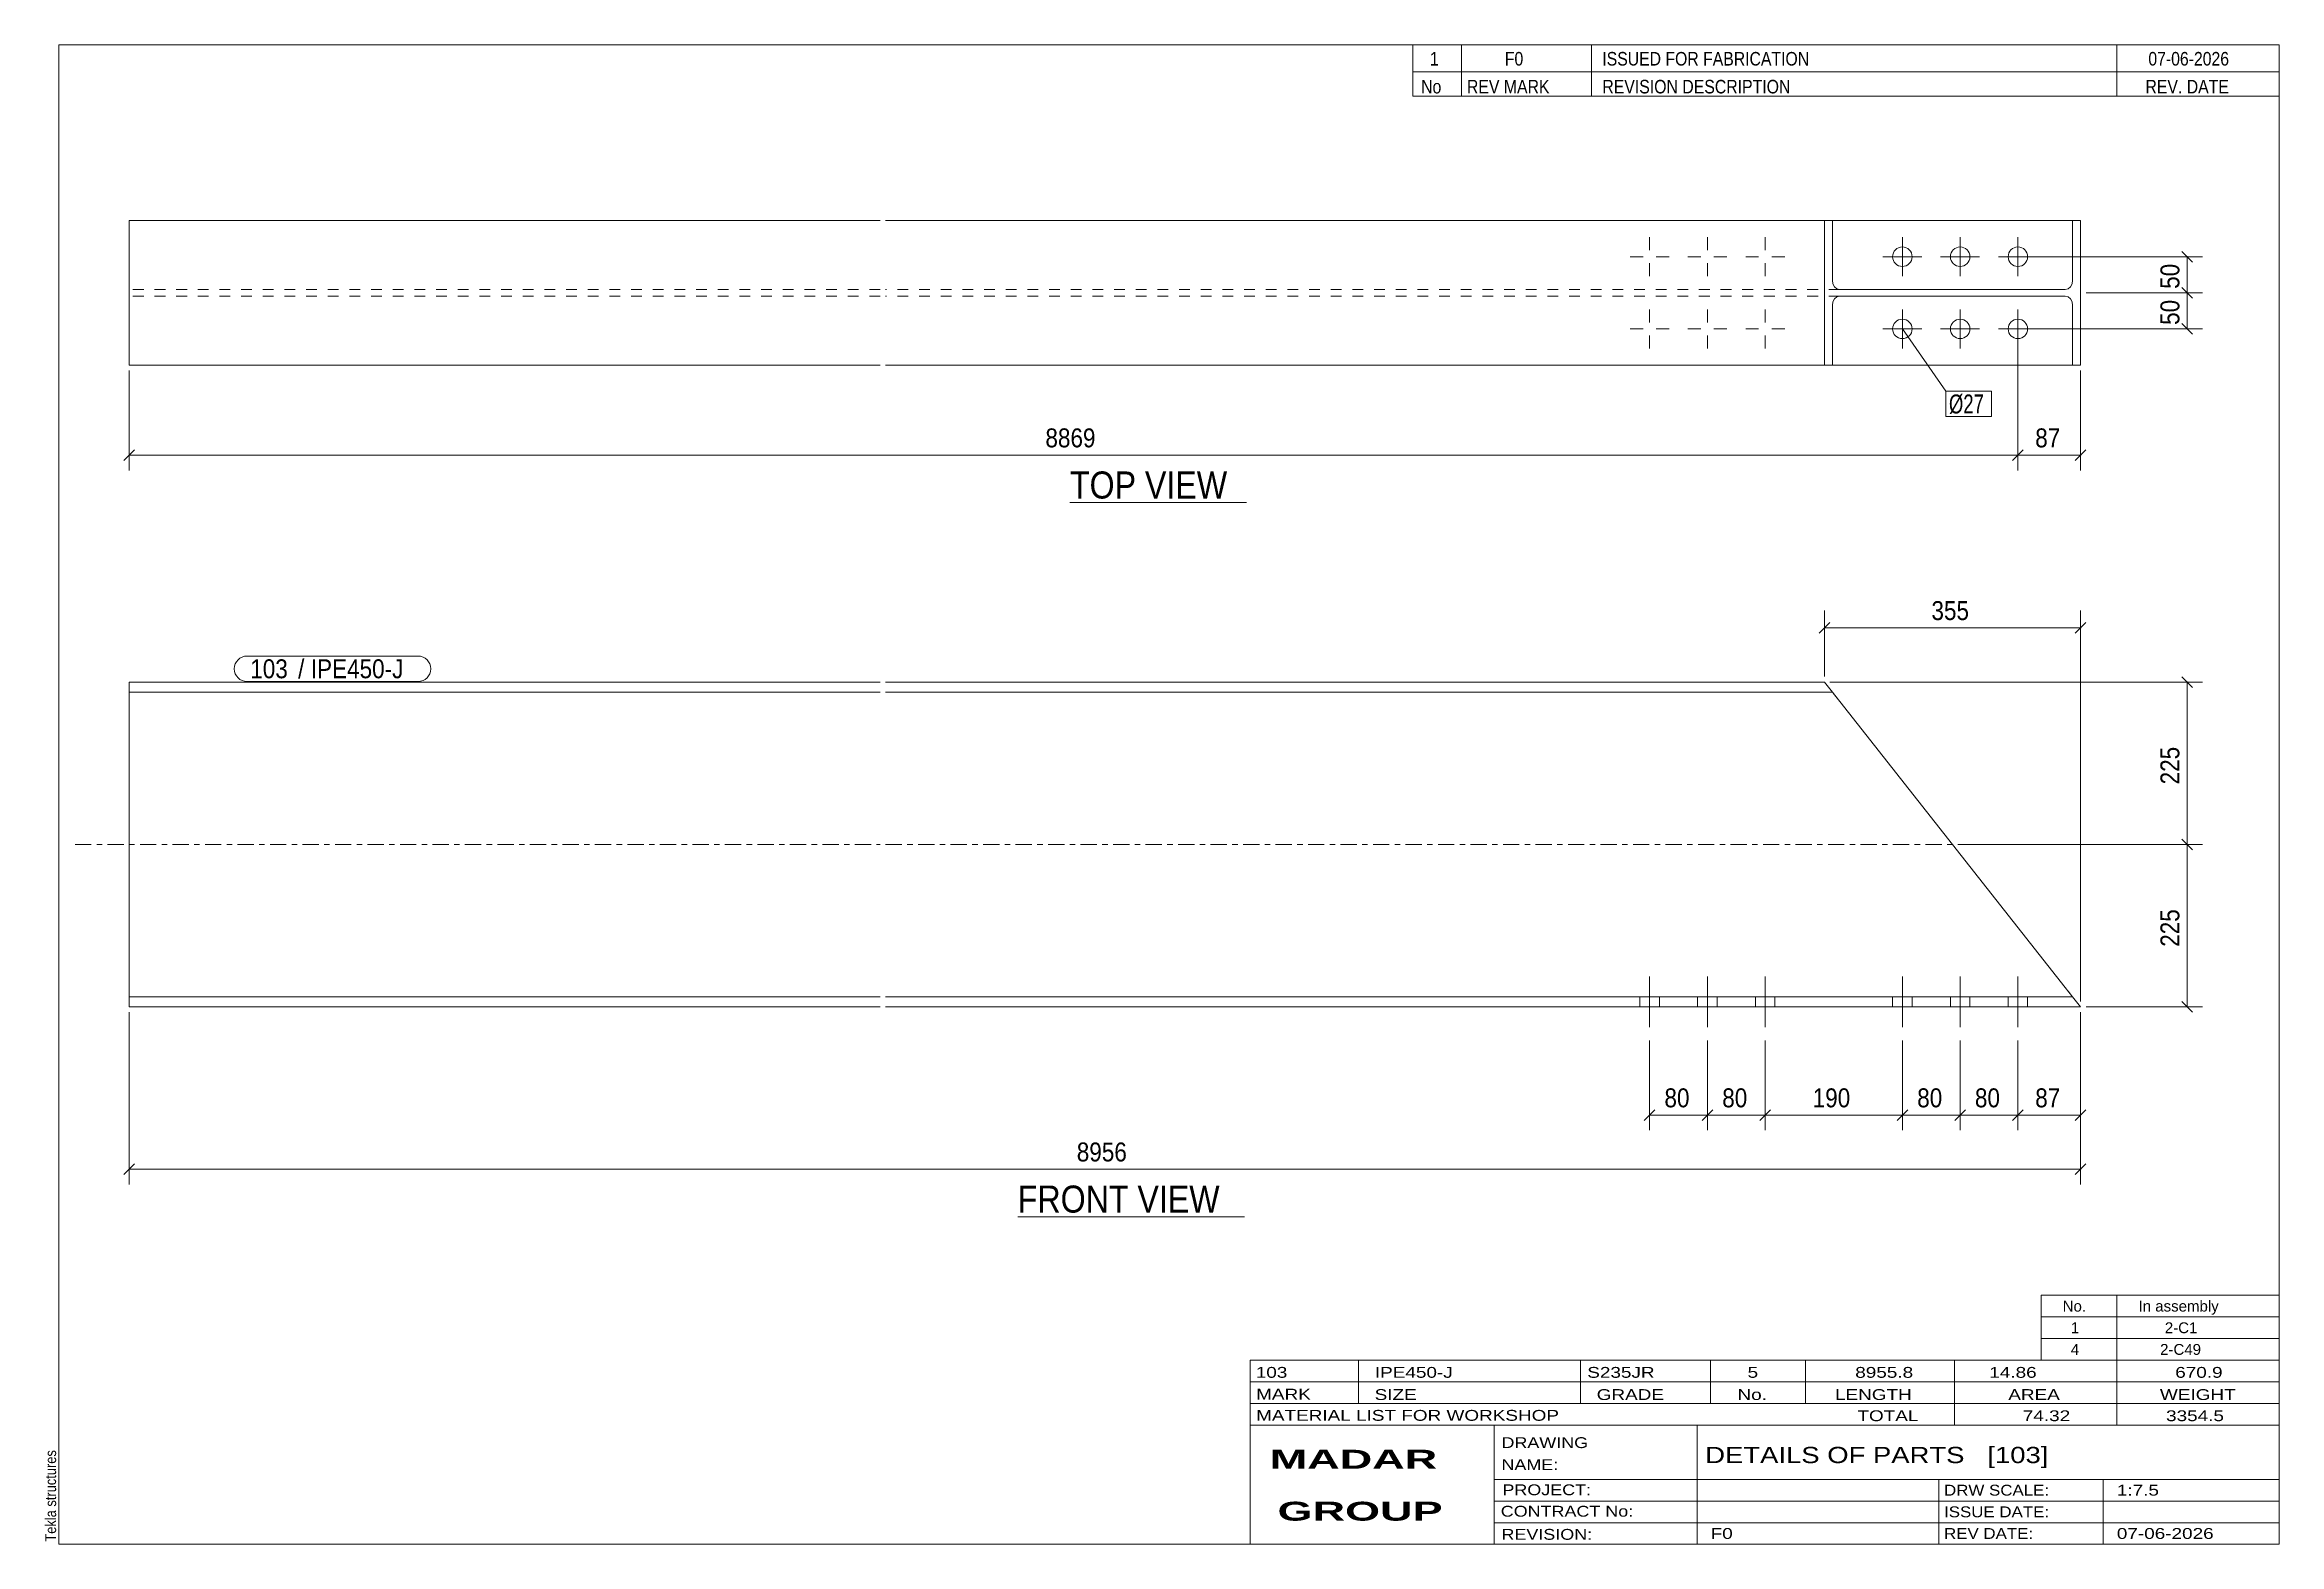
# Model space of a CAD drawing. Header units: millimetres. Extents: x 2 to 415, y 5 to 282.
import ezdxf

# ---------------------------------------------------------------- set-up
doc = ezdxf.new("R2010")
doc.units = ezdxf.units.MM
for name, pattern in [('XKITLINE00', [0]), ('XKITLINE02', [4, 2, -2]), ('XKITLINE03', [6, 3, -1, 1, -1])]:
    doc.linetypes.add(name, pattern=pattern)
for name, color, linetype, lineweight in [('Bolt', 3, 'Continuous', 0), ('BoltMark', 7, 'Continuous', 0), ('Dimensions', 7, 'Continuous', 0), ('DrawingSheet', 5, 'Continuous', 0), ('OtherObjectType', 7, 'Continuous', 0), ('Part', 2, 'Continuous', 0), ('PartMark', 7, 'Continuous', 0)]:
    doc.layers.add(name, color=color, linetype=linetype, lineweight=lineweight)
doc.styles.add('ARIAL', font='ARIAL.TTF')
doc.styles.add('ARIAL_BOLD', font='ARIALBD.TTF')
doc.styles.add('ARIAL_NARROW', font='ARIALN.TTF')

# ---------------------------------------------------------------- blocks, each defined once
blk = doc.blocks.new('*A1')
at = {"layer": 'Bolt', "color": 3, "linetype": 'XKITLINE00', "lineweight": 0}
for p, q in [((298.73, 109.87), (298.73, 100.53)), ((298.73, 109.87), (298.73, 100.53)), ((309.4, 109.87), (309.4, 100.53)), ((309.4, 109.87), (309.4, 100.53)), ((320.07, 109.87), (320.07, 100.53)), ((320.07, 109.87), (320.07, 100.53)), ((345.4, 109.87), (345.4, 100.53)), ((345.4, 109.87), (345.4, 100.53)), ((356.07, 109.87), (356.07, 100.53)), ((356.07, 109.87), (356.07, 100.53)), ((366.73, 109.87), (366.73, 100.53)), ((366.73, 109.87), (366.73, 100.53)), ((296.93, 106.13), (296.93, 104.27)), ((296.93, 106.13), (296.93, 104.27)), ((300.53, 106.13), (300.53, 104.27)), ((300.53, 106.13), (300.53, 104.27)), ((307.6, 106.13), (307.6, 104.27)), ((307.6, 106.13), (307.6, 104.27)), ((311.2, 106.13), (311.2, 104.27)), ((311.2, 106.13), (311.2, 104.27)), ((318.27, 106.13), (318.27, 104.27)), ((318.27, 106.13), (318.27, 104.27)), ((321.87, 106.13), (321.87, 104.27)), ((321.87, 106.13), (321.87, 104.27)), ((343.6, 106.13), (343.6, 104.27)), ((343.6, 106.13), (343.6, 104.27)), ((347.2, 106.13), (347.2, 104.27)), ((347.2, 106.13), (347.2, 104.27)), ((354.27, 106.13), (354.27, 104.27)), ((354.27, 106.13), (354.27, 104.27)), ((357.87, 106.13), (357.87, 104.27)), ((357.87, 106.13), (357.87, 104.27)), ((364.93, 106.13), (364.93, 104.27)), ((364.93, 106.13), (364.93, 104.27)), ((368.53, 106.13), (368.53, 104.27)), ((368.53, 106.13), (368.53, 104.27))]:
    blk.add_line(p, q, dxfattribs=at)
blk = doc.blocks.new('*A2')
at = {"layer": 'Part', "color": 2, "linetype": 'XKITLINE00', "lineweight": 0}
for p, q in [((18, 104.27), (18, 164.27)), ((18, 164.27), (156.67, 164.27)), ((156.67, 162.4), (18, 162.4)), ((157.67, 164.27), (331.01, 164.27)), ((332.48, 162.4), (157.67, 162.4)), ((332.48, 162.4), (331.01, 164.27)), ((333.85, 160.67), (332.48, 162.4)), ((375.48, 107.87), (333.85, 160.67)), ((375.48, 107.87), (376.84, 106.13)), ((156.67, 106.13), (18, 106.13)), ((156.67, 104.27), (18, 104.27)), ((376.84, 106.13), (157.67, 106.13)), ((378.31, 104.27), (157.67, 104.27)), ((378.31, 104.27), (376.84, 106.13))]:
    blk.add_line(p, q, dxfattribs=at)
at = {"layer": 'Part', "color": 7, "linetype": 'XKITLINE02', "lineweight": 0}
for p, q in [((333.85, 160.67), (332.59, 162.27)), ((376.84, 106.13), (376, 107.2))]:
    blk.add_line(p, q, dxfattribs=at)
at = {"layer": 'Part', "color": 7, "linetype": 'XKITLINE03', "lineweight": 0}
for p, q in [((8, 134.27), (156.67, 134.27)), ((157.67, 134.27), (364.66, 134.27))]:
    blk.add_line(p, q, dxfattribs=at)
blk = doc.blocks.new('*A3')
at = {"layer": 'Bolt', "color": 3, "linetype": 'XKITLINE00', "lineweight": 0}
for p, q in [((298.73, 246.43), (298.73, 244.04)), ((309.4, 246.43), (309.4, 244.04)), ((320.07, 246.43), (320.07, 244.04)), ((345.4, 239.23), (345.4, 246.43)), ((356.07, 239.23), (356.07, 246.43)), ((366.73, 239.23), (366.73, 246.43)), ((295.13, 242.83), (297.53, 242.83)), ((298.73, 239.23), (298.73, 241.63)), ((302.33, 242.83), (299.94, 242.83)), ((305.8, 242.83), (308.2, 242.83)), ((309.4, 239.23), (309.4, 241.63)), ((313, 242.83), (310.6, 242.83)), ((316.47, 242.83), (318.86, 242.83)), ((320.07, 239.23), (320.07, 241.63)), ((323.67, 242.83), (321.27, 242.83)), ((341.8, 242.83), (349, 242.83)), ((352.47, 242.83), (359.67, 242.83)), ((363.13, 242.83), (370.33, 242.83)), ((298.73, 233.1), (298.73, 230.7)), ((309.4, 233.1), (309.4, 230.7)), ((320.07, 233.1), (320.07, 230.7)), ((345.4, 225.9), (345.4, 233.1)), ((356.07, 225.9), (356.07, 233.1)), ((366.73, 225.9), (366.73, 233.1)), ((295.13, 229.5), (297.53, 229.5)), ((298.73, 225.9), (298.73, 228.3)), ((302.33, 229.5), (299.94, 229.5)), ((305.8, 229.5), (308.2, 229.5)), ((309.4, 225.9), (309.4, 228.3)), ((313, 229.5), (310.6, 229.5)), ((316.47, 229.5), (318.86, 229.5)), ((320.07, 225.9), (320.07, 228.3)), ((323.67, 229.5), (321.27, 229.5)), ((341.8, 229.5), (349, 229.5)), ((352.47, 229.5), (359.67, 229.5)), ((363.13, 229.5), (370.33, 229.5))]:
    blk.add_line(p, q, dxfattribs=at)
for centre in [(345.4, 242.83), (356.07, 242.83), (366.73, 242.83), (345.4, 229.5), (356.07, 229.5), (366.73, 229.5)]:
    blk.add_circle(centre, 1.8, dxfattribs=at)
blk = doc.blocks.new('*A4')
at = {"layer": 'Part', "color": 2, "linetype": 'XKITLINE00', "lineweight": 0}
for p, q in [((18, 222.83), (18, 249.5)), ((18, 249.5), (156.67, 249.5)), ((157.67, 249.5), (378.31, 249.5)), ((331.01, 222.83), (331.01, 249.5)), ((332.48, 238.5), (332.48, 249.5)), ((376.84, 249.5), (376.84, 238.5)), ((378.31, 249.5), (378.31, 222.83)), ((332.59, 237.84), (332.48, 238.5)), ((332.88, 237.27), (332.59, 237.84)), ((333.33, 236.9), (332.88, 237.27)), ((332.88, 235.06), (333.33, 235.43)), ((333.85, 236.77), (333.33, 236.9)), ((333.33, 235.43), (333.85, 235.57)), ((375.48, 236.77), (333.85, 236.77)), ((375.48, 235.57), (333.85, 235.57)), ((376, 236.9), (375.48, 236.77)), ((375.48, 235.57), (376, 235.43)), ((376.44, 237.27), (376, 236.9)), ((376, 235.43), (376.44, 235.06)), ((376.74, 237.84), (376.44, 237.27)), ((376.84, 238.5), (376.74, 237.84)), ((332.48, 233.83), (332.59, 234.5)), ((332.48, 222.83), (332.48, 233.83)), ((332.59, 234.5), (332.88, 235.06)), ((376.44, 235.06), (376.74, 234.5)), ((376.74, 234.5), (376.84, 233.83)), ((376.84, 222.83), (376.84, 233.83)), ((156.67, 222.83), (18, 222.83)), ((378.31, 222.83), (157.67, 222.83))]:
    blk.add_line(p, q, dxfattribs=at)
at = {"layer": 'Part', "color": 7, "linetype": 'XKITLINE02', "lineweight": 0}
for p, q in [((156.67, 236.77), (18, 236.77)), ((156.67, 235.57), (18, 235.57)), ((333.85, 236.77), (157.67, 236.77)), ((333.85, 235.57), (157.67, 235.57))]:
    blk.add_line(p, q, dxfattribs=at)
blk = doc.blocks.new('*A5')
at = {"layer": 'DrawingSheet', "color": 5, "linetype": 'XKITLINE00', "lineweight": 0}
for p, q in [((415, 282), (5, 282)), ((5, 282), (5, 5)), ((415, 5), (415, 282)), ((5, 5), (415, 5))]:
    blk.add_line(p, q, dxfattribs=at)
at = {"layer": 'DrawingSheet', "color": 5, "style": 'ARIAL', "width": 0.85}
blk.add_text('Tekla structures', height=2, rotation=90, dxfattribs=at).set_placement((4.5, 5.5))
blk = doc.blocks.new('*A6')
at = {"layer": 'OtherObjectType', "color": 7, "linetype": 'XKITLINE00', "lineweight": 0}
for p, q in [((371, 51), (415, 51)), ((371, 47), (371, 51)), ((385, 47), (385, 51)), ((415, 47), (415, 51)), ((371, 47), (415, 47)), ((371, 43), (371, 47)), ((385, 43), (385, 47)), ((415, 43), (415, 47)), ((371, 43), (415, 43)), ((371, 39), (371, 43)), ((385, 39), (385, 43)), ((415, 39), (415, 43)), ((371, 39), (415, 39))]:
    blk.add_line(p, q, dxfattribs=at)
at = {"layer": 'OtherObjectType', "color": 7, "style": 'ARIAL_NARROW', "width": 1.211571}
for s, p in [('No.', (375, 48)), ('In assembly', (389, 48)), ('1', (376.5, 44)), ('2-C1', (393.86, 44)), ('4', (376.5, 40)), ('2-C49', (392.99, 40))]:
    blk.add_text(s, height=2, dxfattribs=at).set_placement(p)
blk = doc.blocks.new('*A7')
at = {"layer": 'OtherObjectType', "color": 7, "linetype": 'XKITLINE00', "lineweight": 0}
for p, q in [((255, 282), (415, 282)), ((415, 282), (255, 282)), ((255, 282), (255, 277)), ((264, 282), (264, 277)), ((288, 282), (288, 277)), ((385, 282), (385, 277)), ((415, 282), (415, 277)), ((255, 277), (415, 277)), ((255, 277), (255, 272.5)), ((255, 277), (415, 277)), ((264, 277), (264, 272.5)), ((288, 277), (288, 272.5)), ((385, 277), (385, 272.5)), ((415, 277), (415, 272.5)), ((415, 272.5), (255, 272.5))]:
    blk.add_line(p, q, dxfattribs=at)
at = {"layer": 'OtherObjectType', "color": 7, "style": 'ARIAL_NARROW'}
for s, width, p in [('1', 1.017001, (258.16, 278.15)), ('F0', 1.017001, (272, 278.15)), ('ISSUED FOR FABRICATION', 1.017001, (290, 278.15)), ('07-06-2026', 1.017001, (390.82, 278.15)), ('No', 1.02, (256.54, 273)), ('REV MARK', 1.02, (265, 273)), ('REVISION DESCRIPTION', 1.02, (290, 273)), ('REV. DATE', 1.02, (390.28, 273))]:
    blk.add_text(s, height=2.5, dxfattribs=dict(at, width=width)).set_placement(p)
blk = doc.blocks.new('*A8')
at = {"layer": 'OtherObjectType', "color": 7, "linetype": 'XKITLINE00', "lineweight": 0}
for p, q in [((225, 39), (415, 39)), ((225, 39), (225, 35)), ((225, 39), (415, 39)), ((245, 35), (245, 39)), ((286, 35), (286, 39)), ((310, 35), (310, 39)), ((327.5, 35), (327.5, 39)), ((355, 35), (355, 39)), ((385, 35), (385, 39)), ((415, 35), (415, 39)), ((225, 35), (415, 35)), ((225, 35), (225, 5)), ((225, 35), (415, 35)), ((245, 31), (245, 35)), ((286, 31), (286, 35)), ((310, 31), (310, 35)), ((327.5, 31), (327.5, 35)), ((355, 31), (355, 35)), ((385, 31), (385, 35)), ((415, 31), (415, 35)), ((225, 31), (415, 31)), ((355, 27), (355, 31)), ((385, 27), (385, 31)), ((415, 27), (415, 31)), ((225, 27), (415, 27)), ((270, 21), (270, 27)), ((307.5, 17), (307.5, 27)), ((415, 21), (415, 27)), ((270, 21), (270, 5)), ((415, 17), (415, 21)), ((270, 17), (415, 17)), ((307.5, 5), (307.5, 17)), ((352.16, 13), (352.16, 17)), ((382.5, 5), (382.5, 17)), ((415, 13), (415, 17)), ((270, 13), (415, 13)), ((352.16, 5), (352.16, 13)), ((415, 9), (415, 13)), ((270, 9), (415, 9)), ((415, 5), (415, 9)), ((225, 5), (415, 5)), ((262.5, 5), (415, 5))]:
    blk.add_line(p, q, dxfattribs=at)
at = {"layer": 'OtherObjectType', "color": 7, "style": 'ARIAL_NARROW'}
for s, height, width, p in [('103', 2, 1.525501, (226.01, 35.76)), ('IPE450-J', 2, 1.525501, (248, 35.76)), ('S235JR', 2, 1.525501, (287.22, 35.76)), ('5', 2, 1.525501, (316.82, 35.76)), ('8955.8', 2, 1.525501, (336.7, 35.76)), ('14.86', 2, 1.525501, (361.45, 35.76)), ('670.9', 2, 1.525501, (395.78, 35.76)), ('MARK', 2, 1.525501, (226.08, 31.73)), ('SIZE', 2, 1.525501, (247.96, 31.66)), ('GRADE', 2, 1.525501, (288.96, 31.66)), ('No.', 2, 1.525501, (314.96, 31.66)), ('LENGTH', 2, 1.525501, (332.96, 31.66)), ('AREA', 2, 1.525501, (364.96, 31.66)), ('WEIGHT', 2, 1.525501, (392.96, 31.66)), ('MATERIAL LIST FOR WORKSHOP', 2, 1.525501, (226.08, 27.82)), ('TOTAL', 2, 1.525501, (337.1, 27.75)), ('74.32', 2, 1.525501, (367.64, 27.75)), ('3354.5', 2, 1.525501, (394.09, 27.75)), ('DRAWING', 2, 1.445, (271.38, 22.78)), ('NAME:', 2, 1.445, (271.38, 18.72)), ('DETAILS OF PARTS   [103]', 3, 1.474651, (309, 20)), ('PROJECT:', 2, 1.445, (271.55, 14.07)), ('DRW SCALE:', 2, 1.36, (353.1, 14)), ('1:7.5', 2, 1.525501, (385, 14)), ('CONTRACT No:', 2, 1.445, (271.25, 10.11)), ('ISSUE DATE:', 2, 1.36, (353.1, 10)), ('REVISION:', 2, 1.445, (271.38, 5.84)), ('F0', 2, 1.525501, (310, 6)), ('REV DATE:', 2, 1.36, (353.1, 6)), ('07-06-2026', 2, 1.525501, (385, 6))]:
    blk.add_text(s, height=height, dxfattribs=dict(at, width=width)).set_placement(p)
at = {"layer": 'OtherObjectType', "color": 1, "style": 'ARIAL_BOLD', "width": 1.7}
for s, p in [('MADAR ', (228.58, 18.97)), ('GROUP', (230.03, 9.37))]:
    blk.add_text(s, height=3.5, dxfattribs=at).set_placement(p)
blk = doc.blocks.new('*A9')
at = {"layer": 'Dimensions', "color": 7, "linetype": 'XKITLINE00', "lineweight": 0}
for p, q in [((298.73, 98.07), (298.73, 81.47)), ((309.4, 98.07), (309.4, 81.47)), ((299.72, 85.26), (297.74, 83.28)), ((298.73, 84.27), (309.4, 84.27)), ((310.39, 85.26), (308.41, 83.28))]:
    blk.add_line(p, q, dxfattribs=at)
at = {"layer": 'Dimensions', "color": 3}
for p in [(298.73, 84.27), (309.4, 84.27)]:
    blk.add_point(p, dxfattribs=at)
at = {"layer": 'Dimensions', "color": 3, "style": 'ARIAL', "width": 0.85}
blk.add_text('80', height=3.5, dxfattribs=at).set_placement((301.47, 85.72))
blk = doc.blocks.new('*A10')
at = {"layer": 'Dimensions', "color": 7, "linetype": 'XKITLINE00', "lineweight": 0}
for p, q in [((309.4, 98.07), (309.4, 81.47)), ((320.07, 98.07), (320.07, 81.47)), ((310.39, 85.26), (308.41, 83.28)), ((309.4, 84.27), (320.07, 84.27)), ((321.06, 85.26), (319.08, 83.28))]:
    blk.add_line(p, q, dxfattribs=at)
at = {"layer": 'Dimensions', "color": 3}
for p in [(309.4, 84.27), (320.07, 84.27)]:
    blk.add_point(p, dxfattribs=at)
at = {"layer": 'Dimensions', "color": 3, "style": 'ARIAL', "width": 0.85}
blk.add_text('80', height=3.5, dxfattribs=at).set_placement((312.14, 85.72))
blk = doc.blocks.new('*A11')
at = {"layer": 'Dimensions', "color": 7, "linetype": 'XKITLINE00', "lineweight": 0}
for p, q in [((320.07, 98.07), (320.07, 81.47)), ((345.4, 98.07), (345.4, 81.47)), ((321.06, 85.26), (319.08, 83.28)), ((320.07, 84.27), (345.4, 84.27)), ((346.39, 85.26), (344.41, 83.28))]:
    blk.add_line(p, q, dxfattribs=at)
at = {"layer": 'Dimensions', "color": 3}
for p in [(320.07, 84.27), (345.4, 84.27)]:
    blk.add_point(p, dxfattribs=at)
at = {"layer": 'Dimensions', "color": 3, "style": 'ARIAL', "width": 0.85}
blk.add_text('190', height=3.5, dxfattribs=at).set_placement((328.84, 85.72))
blk = doc.blocks.new('*A12')
at = {"layer": 'Dimensions', "color": 7, "linetype": 'XKITLINE00', "lineweight": 0}
for p, q in [((345.4, 98.07), (345.4, 81.47)), ((356.07, 98.07), (356.07, 81.47)), ((346.39, 85.26), (344.41, 83.28)), ((345.4, 84.27), (356.07, 84.27)), ((357.06, 85.26), (355.08, 83.28))]:
    blk.add_line(p, q, dxfattribs=at)
at = {"layer": 'Dimensions', "color": 3}
for p in [(345.4, 84.27), (356.07, 84.27)]:
    blk.add_point(p, dxfattribs=at)
at = {"layer": 'Dimensions', "color": 3, "style": 'ARIAL', "width": 0.85}
blk.add_text('80', height=3.5, dxfattribs=at).set_placement((348.14, 85.72))
blk = doc.blocks.new('*A13')
at = {"layer": 'Dimensions', "color": 7, "linetype": 'XKITLINE00', "lineweight": 0}
for p, q in [((356.07, 98.07), (356.07, 81.47)), ((366.73, 98.07), (366.73, 81.47)), ((357.06, 85.26), (355.08, 83.28)), ((356.07, 84.27), (366.73, 84.27)), ((367.72, 85.26), (365.74, 83.28))]:
    blk.add_line(p, q, dxfattribs=at)
at = {"layer": 'Dimensions', "color": 3}
for p in [(356.07, 84.27), (366.73, 84.27)]:
    blk.add_point(p, dxfattribs=at)
at = {"layer": 'Dimensions', "color": 3, "style": 'ARIAL', "width": 0.85}
blk.add_text('80', height=3.5, dxfattribs=at).set_placement((358.8, 85.72))
blk = doc.blocks.new('*A14')
at = {"layer": 'Dimensions', "color": 7, "linetype": 'XKITLINE00', "lineweight": 0}
for p, q in [((378.31, 103.27), (378.31, 81.47)), ((366.73, 98.07), (366.73, 81.47)), ((367.72, 85.26), (365.74, 83.28)), ((366.73, 84.27), (378.31, 84.27)), ((379.3, 85.26), (377.32, 83.28))]:
    blk.add_line(p, q, dxfattribs=at)
at = {"layer": 'Dimensions', "color": 3}
for p in [(366.73, 84.27), (378.31, 84.27)]:
    blk.add_point(p, dxfattribs=at)
at = {"layer": 'Dimensions', "color": 3, "style": 'ARIAL', "width": 0.85}
blk.add_text('87', height=3.5, dxfattribs=at).set_placement((369.93, 85.72))
blk = doc.blocks.new('*A15')
at = {"layer": 'Dimensions', "color": 7, "linetype": 'XKITLINE00', "lineweight": 0}
for p, q in [((355.66, 134.27), (400.8, 134.27)), ((397.01, 135.26), (398.99, 133.28)), ((398, 104.27), (398, 134.27)), ((379.31, 104.27), (400.8, 104.27)), ((397.01, 105.26), (398.99, 103.28))]:
    blk.add_line(p, q, dxfattribs=at)
at = {"layer": 'Dimensions', "color": 3}
for p in [(398, 134.27), (398, 104.27)]:
    blk.add_point(p, dxfattribs=at)
at = {"layer": 'Dimensions', "color": 3, "style": 'ARIAL', "width": 0.85}
blk.add_text('225', height=3.5, rotation=90.0002, dxfattribs=at).set_placement((396.55, 115.37))
blk = doc.blocks.new('*A16')
at = {"layer": 'Dimensions', "color": 7, "linetype": 'XKITLINE00', "lineweight": 0}
for p, q in [((397.01, 165.26), (398.99, 163.28)), ((332.01, 164.27), (400.8, 164.27)), ((398, 134.27), (398, 164.27)), ((355.66, 134.27), (400.8, 134.27)), ((397.01, 135.26), (398.99, 133.28))]:
    blk.add_line(p, q, dxfattribs=at)
at = {"layer": 'Dimensions', "color": 3}
for p in [(398, 164.27), (398, 134.27)]:
    blk.add_point(p, dxfattribs=at)
at = {"layer": 'Dimensions', "color": 3, "style": 'ARIAL', "width": 0.85}
blk.add_text('225', height=3.5, rotation=90.0002, dxfattribs=at).set_placement((396.55, 145.37))
blk = doc.blocks.new('*A17')
at = {"layer": 'Dimensions', "color": 7, "linetype": 'XKITLINE00', "lineweight": 0}
for p, q in [((18, 103.27), (18, 71.47)), ((378.31, 103.27), (378.31, 71.47)), ((18.99, 75.26), (17.01, 73.28)), ((379.3, 75.26), (377.32, 73.28)), ((18, 74.27), (378.31, 74.27))]:
    blk.add_line(p, q, dxfattribs=at)
at = {"layer": 'Dimensions', "color": 3}
for p in [(18, 74.27), (378.31, 74.27)]:
    blk.add_point(p, dxfattribs=at)
at = {"layer": 'Dimensions', "color": 3, "style": 'ARIAL', "width": 0.85}
blk.add_text('8956', height=3.5, dxfattribs=at).set_placement((192.96, 75.72))
blk = doc.blocks.new('*A18')
at = {"layer": 'Dimensions', "color": 7, "linetype": 'XKITLINE00', "lineweight": 0}
for p, q in [((331.01, 165.27), (331.01, 177.47)), ((378.31, 105.27), (378.31, 177.47)), ((332, 175.26), (330.02, 173.28)), ((331.01, 174.27), (378.31, 174.27)), ((379.3, 175.26), (377.32, 173.28))]:
    blk.add_line(p, q, dxfattribs=at)
at = {"layer": 'Dimensions', "color": 3}
for p in [(331.01, 174.27), (378.31, 174.27)]:
    blk.add_point(p, dxfattribs=at)
at = {"layer": 'Dimensions', "color": 3, "style": 'ARIAL', "width": 0.85}
blk.add_text('355', height=3.5, dxfattribs=at).set_placement((350.77, 175.72))
blk = doc.blocks.new('*A19')
at = {"layer": 'PartMark', "color": 7, "linetype": 'XKITLINE00', "lineweight": 0}
for p, q in [((39.75, 169.07), (71.34, 169.07)), ((39.75, 164.37), (71.34, 164.37))]:
    blk.add_line(p, q, dxfattribs=at)
for centre, start, end in [((39.75, 166.72), 90, 270), ((71.34, 166.72), 270, 90)]:
    blk.add_arc(centre, 2.35, start, end, dxfattribs=at)
at = {"layer": 'PartMark', "color": 1, "style": 'ARIAL', "width": 0.85}
blk.add_text('103', height=3.5, dxfattribs=at).set_placement((40.35, 164.97))
at = {"layer": 'PartMark', "color": 3, "style": 'ARIAL', "width": 0.85}
for s, p in [('/', (49.19, 164.97)), ('IPE450-J', (51.53, 164.97))]:
    blk.add_text(s, height=3.5, dxfattribs=at).set_placement(p)
blk = doc.blocks.new('*A20')
at = {"layer": 'OtherObjectType', "color": 7, "linetype": 'XKITLINE00', "lineweight": 0}
blk.add_line((182.07, 65.52), (223.93, 65.52), dxfattribs=at)
at = {"layer": 'OtherObjectType', "color": 3, "style": 'ARIAL', "width": 0.85}
blk.add_text('FRONT VIEW', height=5, dxfattribs=at).set_placement((182.07, 66.27))
blk = doc.blocks.new('*A21')
at = {"layer": 'Dimensions', "color": 7, "linetype": 'XKITLINE00', "lineweight": 0}
for p, q in [((379.31, 236.17), (400.8, 236.17)), ((397.01, 237.16), (398.99, 235.18)), ((398, 229.5), (398, 236.17)), ((367.73, 229.5), (400.8, 229.5)), ((397.01, 230.49), (398.99, 228.51))]:
    blk.add_line(p, q, dxfattribs=at)
at = {"layer": 'Dimensions', "color": 3}
for p in [(398, 236.17), (398, 229.5)]:
    blk.add_point(p, dxfattribs=at)
at = {"layer": 'Dimensions', "color": 3, "style": 'ARIAL', "width": 0.85}
blk.add_text('50', height=3.5, rotation=90.0002, dxfattribs=at).set_placement((396.55, 230.24))
blk = doc.blocks.new('*A22')
at = {"layer": 'Dimensions', "color": 7, "linetype": 'XKITLINE00', "lineweight": 0}
for p, q in [((397.01, 243.82), (398.99, 241.84)), ((367.73, 242.83), (400.8, 242.83)), ((398, 236.17), (398, 242.83)), ((379.31, 236.17), (400.8, 236.17)), ((397.01, 237.16), (398.99, 235.18))]:
    blk.add_line(p, q, dxfattribs=at)
at = {"layer": 'Dimensions', "color": 3}
for p in [(398, 242.83), (398, 236.17)]:
    blk.add_point(p, dxfattribs=at)
at = {"layer": 'Dimensions', "color": 3, "style": 'ARIAL', "width": 0.85}
blk.add_text('50', height=3.5, rotation=90.0002, dxfattribs=at).set_placement((396.55, 236.9))
blk = doc.blocks.new('*A23')
at = {"layer": 'Dimensions', "color": 7, "linetype": 'XKITLINE00', "lineweight": 0}
for p, q in [((366.73, 228.5), (366.73, 203.37)), ((18, 221.83), (18, 203.37)), ((18.99, 207.16), (17.01, 205.18)), ((367.72, 207.16), (365.74, 205.18)), ((18, 206.17), (366.73, 206.17))]:
    blk.add_line(p, q, dxfattribs=at)
at = {"layer": 'Dimensions', "color": 3}
for p in [(18, 206.17), (366.73, 206.17)]:
    blk.add_point(p, dxfattribs=at)
at = {"layer": 'Dimensions', "color": 3, "style": 'ARIAL', "width": 0.85}
blk.add_text('8869', height=3.5, dxfattribs=at).set_placement((187.17, 207.62))
blk = doc.blocks.new('*A24')
at = {"layer": 'Dimensions', "color": 7, "linetype": 'XKITLINE00', "lineweight": 0}
for p, q in [((366.73, 228.5), (366.73, 203.37)), ((378.31, 221.83), (378.31, 203.37)), ((367.72, 207.16), (365.74, 205.18)), ((379.3, 207.16), (377.32, 205.18)), ((366.73, 206.17), (378.31, 206.17))]:
    blk.add_line(p, q, dxfattribs=at)
at = {"layer": 'Dimensions', "color": 3}
for p in [(366.73, 206.17), (378.31, 206.17)]:
    blk.add_point(p, dxfattribs=at)
at = {"layer": 'Dimensions', "color": 3, "style": 'ARIAL', "width": 0.85}
blk.add_text('87', height=3.5, dxfattribs=at).set_placement((369.93, 207.62))
blk = doc.blocks.new('*A25')
at = {"layer": 'BoltMark', "color": 7, "linetype": 'XKITLINE00', "lineweight": 0}
for p, q in [((345.4, 229.5), (353.4, 217.99)), ((353.4, 217.99), (361.83, 217.99)), ((353.4, 213.29), (353.4, 217.99)), ((361.83, 213.29), (361.83, 217.99)), ((353.4, 213.29), (361.83, 213.29))]:
    blk.add_line(p, q, dxfattribs=at)
at = {"layer": 'BoltMark', "color": 3, "style": 'ARIAL_NARROW', "width": 0.85}
blk.add_text('Ø27', height=3.5, dxfattribs=at).set_placement((354, 213.89))
blk = doc.blocks.new('*A26')
at = {"layer": 'OtherObjectType', "color": 7, "linetype": 'XKITLINE00', "lineweight": 0}
blk.add_line((191.7, 197.42), (224.3, 197.42), dxfattribs=at)
at = {"layer": 'OtherObjectType', "color": 3, "style": 'ARIAL', "width": 0.85}
blk.add_text('TOP VIEW', height=5, dxfattribs=at).set_placement((191.7, 198.17))

msp = doc.modelspace()

# ---------------------------------------------------------------- block references
at = {"lineweight": 0}
for name in ['*A5', '*A7', '*A4', '*A3', '*A22', '*A21', '*A23', '*A25', '*A24', '*A26', '*A18', '*A19', '*A16', '*A2', '*A15', '*A1', '*A17', '*A14', '*A9', '*A10', '*A11', '*A12', '*A13', '*A20', '*A6', '*A8']:
    msp.add_blockref(name, (0, 0), dxfattribs=at)

doc.saveas('drawing.dxf')
